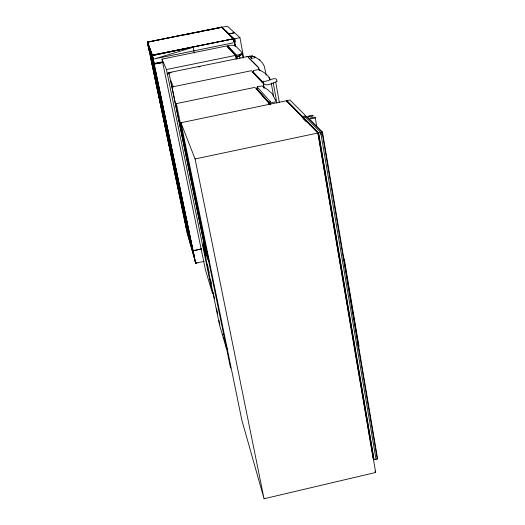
<?xml version="1.0" encoding="UTF-8"?>
<svg xmlns="http://www.w3.org/2000/svg" width="525" height="525" viewBox="0 0 525 525"><rect width="100%" height="100%" fill="white"/><g stroke="black" fill="none" stroke-linecap="round" stroke-linejoin="round"><path stroke-width="0.79" d="M204.166 261.338L195.766 263.143L195.405 262.434L152.322 55.007L147.492 42.125L184.616 34.591L186.277 34.703M187.392 233.527L195.766 263.117L187.313 233.126L187.537 233.605M148.227 46.147L147.492 42.125L221.55 27.136L233.559 38.601L234.406 42.591L234.806 42.466A0.82 0.807 -64.4 0 0 235.088 42.315A0.919 0.906 -64.6 0 0 235.371 41.882A0.853 0.84 -64.5 0 0 235.403 41.554L235.016 39.5A0.853 0.84 -65.2 0 0 234.865 39.211A0.919 0.906 -65.3 0 0 234.452 38.922A0.82 0.807 -65.3 0 0 234.13 38.889L233.494 38.542L235.128 46.161L233.573 38.725L152.322 55.256L154.252 64.076L162.848 62.449M187.602 232.595L185.798 225.999L187.596 234.091L187.294 232.929M184.931 221.878L147.512 42.157L221.714 27.208L233.566 38.693L234.859 45.472M220.329 27.458L221.655 27.156L228.775 33.895L234.458 32.655L227.456 26.263L221.799 27.28M184.99 222.167L184.938 221.681M201.613 248.955L193.088 250.793L152.204 55.145L233.717 38.797L233.494 38.542M152.158 54.843L152.224 55.368L147.512 42.157L148.221 46.128M147.571 42.578L152.368 55.355M149.054 50.38L147.387 42.256L148.752 41.947M206.502 254.96L206.896 254.993M229.169 34.118L228.769 33.987L234.045 38.962L239.945 37.669L234.59 32.826L228.703 33.928M150.038 49.166L153.064 64.089M150.288 49.849L150.983 53.596M152.434 55.269L233.723 38.771L229.838 35.162M204.127 243.941L203.825 242.786L203.903 244.079M204.113 243.843L204.002 242.99L204.113 243.495M176.452 103.602L255.058 87.327M185.87 226.38L147.446 42.23M255.741 88.239L256.187 88.147L269.279 103.025L269.568 104.639M204.343 245.877L204.54 246.35M204.835 246.422L204.881 245.739M204.796 246.159L205.229 247.656M204.934 246.514L205.072 247.177L204.822 245.615L205.091 246.619M205.354 248.141L205.419 249.598M250.176 57.159L251.291 57.166M205.295 248.798L205.518 249.546L205.387 248.929M205.616 250.11L204.934 246.901M205.774 248.542L205.892 249.06M358.634 346.421L358.942 346.08L344.354 259.56L343.416 258.228M206.135 251.521L206.259 252.361M207.283 257.191L206.213 251.626M206.122 250.989L206.332 251.862M206.647 251.764L206.686 251.383M207.053 254.408L207.329 255.826M207.441 255.859L207.257 254.599L207.375 254.979M207.592 254.297L207.657 255.052M207.585 254.435L207.611 255.34L207.421 254.074L207.677 254.947M269.089 104.744L268.793 103.13L269.279 103.025M207.985 257.355L208.176 258.287M208.136 257.755L208.005 257.335L208.195 257.867M221.681 27.208L228.841 34.197M235.863 55.217L236.972 56.398L239.518 55.88L242.34 54.095L243.088 58.131M227.692 45.76L236.578 55.184L239.439 54.6L242.36 52.782L234.944 45.36L230.363 45.209L227.692 45.76L228.034 47.171L236.814 56.457L239.676 55.88L242.393 53.852M250.117 56.28L254.901 56.812M187.366 233.179L187.458 233.586M257.453 87.222L257.388 88.167L257.132 86.868L270.513 101.87L269.948 101.548L270.126 102.526L270.88 102.953L275.559 101.758M251.232 56.405L251.429 58.439L252.591 58.203M221.773 27.392L222.082 27.313A0.748 0.742 -72.4 0 1 222.377 27.346A0.84 0.827 -72.4 0 1 222.757 27.608M221.918 27.53L222.397 27.608L221.858 27.339M222.462 27.674L222.016 27.49M225.369 30.857L225.842 30.778M233.139 38.266L233.717 38.483M233.559 38.601L234.13 38.889L232.26 39.099M264.062 498.75L375.677 472.474L318.006 133.002L286.447 100.754L180.954 122.738L241.868 420.236L264.062 498.75L195.083 158.95L180.954 122.738M373.715 458.43L373.163 458.561L317.973 133.803L318.583 133.678L373.715 458.43L372.993 456.993M373.36 458.273L374.089 459.729L377.613 458.909L322.475 132.064L306.935 116.563L303.338 117.318L303.502 118.256L318.583 133.678M257.493 87.78L257.637 88.213M195.766 263.143L197.052 262.861L195.681 263.123M201.6 248.889L193.161 250.701M251.409 56.287L252.61 55.886L251.468 55.926M195.083 158.95L318.006 133.002M303.338 117.318L318.616 132.877L322.475 132.064M193.134 47.053L153.845 55.269L193.115 46.981M286.972 100.643L302.531 116.498L305.74 115.822L289.938 100.026L286.972 100.643L287.254 102.257M303.502 118.256L302.938 118.381L306.278 121.807M286.748 101.771L287.273 101.666L302.124 116.845M253.424 58.026L255.124 57.678L254.92 56.838M172.817 86.809L251.527 70.678L263.215 83.055L264.095 87.885M258.457 69.543L253.411 70.58L253.411 72.883M252.84 72.207L253.326 72.135L263.018 82.359L264.114 88.213M257.283 86.782L261.831 85.936L267.632 89.611L272.081 93.614L275.251 99.566M162.789 62.14L155.577 63.61L162.796 62.173M235.495 55.414L226.662 45.957L161.989 59.135L166.451 69.543L235.495 55.414L236.217 59.279M169.142 72.575L247.413 56.569M168.007 73.146L169.608 72.817M171.255 72.588L167.206 73.31M198.522 66.997L200.13 66.668M166.451 69.543L167.337 73.953L168.938 73.625M167.337 73.953L168.978 73.723M184.662 34.873L191.008 33.593M197.361 32.307L201.324 31.5M205.288 30.699L211.641 29.413M213.222 29.092L219.568 27.812L184.629 34.683M232.975 42.886L154.586 58.853L193.18 47.27L194.309 52.999M154.009 63.952L162.829 62.344L155.617 63.801M155.485 63.171L162.711 61.779M220.316 27.398L221.681 27.392M248.266 57.304L258.694 67.653L259.192 70.206M192.878 250.346L193.088 250.793M343.973 259.521L344.354 259.56M253.87 56.628L253.175 56.372M257.178 89.388L270.605 104.357M255.537 57.337L259.192 59.601M259.783 70.14C264.154 72.233 268.446 75.305 270.355 79.912M193.003 250.76L193.246 251.534M259.75 60.06L262.566 63.164L264.292 66.242L266.234 75.193M259.127 59.548L259.816 60.112M228.08 33.331L228.546 33.515M225.153 30.253L228.408 33.383M195.359 262.047L155.17 69.53M306.561 116.642L322.068 132.149L377.239 458.994M305.307 116.904L320.723 132.431L376.012 459.283M257.919 67.075L248.41 57.402M258.608 69.064L260.256 70.744M258.536 69.011L260.223 70.724M252.709 72.214L262.323 82.51M233.625 38.811L235.082 46.18M232.542 51.673L228.106 46.942L228.408 48.549M235.784 56.326L237.576 58.761M255.911 87.99L270.257 104.265L269.935 104.501L268.892 103.313M256.266 88.83L268.793 103.13M257.539 89.519L257.906 90.011M358.109 344.689L358.942 346.08M270.139 79.452L269.023 77.339M374.955 471.01L375.677 472.474M152.88 58.715L153.044 59.135M173.401 86.94L170.664 80.305L204.087 243.213M204.127 243.37L203.943 242.865L204.035 243.593M203.595 243.338L203.667 243.593M204.586 246.166L204.527 246.796M205.774 249.572L205.57 248.863L205.866 250.648M205.314 248.417L205.748 250.025M207.651 254.546L207.546 254.152L207.637 254.861M205.255 248.515L205.433 249.158M207.526 254.54L207.644 254.92M206.332 251.705L206.778 253.404M208.149 257.217L208.071 257.467M147.538 42.827L147.44 42.407M151.679 57.573L150.531 54.39L151.712 57.638M150.314 53.832L149.192 50.748L150.301 53.767M152.033 58.636L152.558 61.136M152.296 60.401L151.778 57.927M186.874 228.677L151.85 60.697L153.011 63.945M275.225 99.487L275.658 100.826M226.387 348.39L219.581 325.198L203.09 244.952M207.132 253.286L206.62 251.258L206.811 251.79M204.868 245.746L204.993 246.251M207.67 255.491L207.172 253.838M204.835 245.963L204.704 245.543L204.901 246.783L204.566 245.536L206.522 255.045M206.594 252.079L206.476 251.711L206.509 252.125M204.789 246.415L204.678 246.061L204.717 246.481M206.574 252.492L206.24 251.239L206.522 252.958M207.263 254.914L207.08 254.251L207.237 255.34M204.002 244L203.687 242.78L204.107 244.427L203.949 243.718M204.763 246.717L204.442 245.595L204.638 246.842M206.213 251.495L206.338 252.013M203.608 243.488L203.588 243.666M185.023 222.049L186.69 228.231M188.908 235.942L190.608 242.215M185.194 222.889L186.71 228.309M193.64 254.238L194.04 255.353L193.187 251.527M186.113 227.542L186.224 227.948M186.355 228.703L186.473 229.11M186.605 229.865L186.716 230.272M187.09 232.188L187.202 232.595M207.539 254.953L207.283 254.067L207.585 255.846M205.905 248.935L206.003 249.323M205.984 249.427L205.715 248.417L205.82 249.808M205.006 246.133L205.223 246.993M205.905 249.519L205.459 248.332L205.669 249.644M206.909 253.385L206.364 251.173L206.548 252.433M205.826 249.316L205.879 250.051L205.308 247.505M207.218 254.684L207.362 255.294L207.034 253.864M204.067 243.265L204.205 243.856M206.437 252.387L206.292 251.783L206.437 252.492M206.279 251.908L206.955 254.612M203.864 244L203.569 242.845L203.766 244.086M203.621 243.364L203.759 243.954M227.003 348.554L227.115 348.994M224.864 341.309L224.976 341.742M223.847 337.687L223.932 338.205M222.797 334.3L222.908 334.72M207.408 255.006L208.596 260.479M205.951 249.237L206.095 249.887M207.578 255.8L207.323 255.098L208.438 260.439M205.839 249.185L205.99 250.609M207.303 255.202L207.427 255.695M205.052 246.428L205.203 247.072M206.404 252.19L206.548 252.853M204.225 243.751L204.337 244.223M204.173 243.666L204.317 244.302M204.809 246.382L205.223 248.246M205.492 249.336L205.643 249.992M204.067 243.613L204.232 244.381M204.855 247.203L204.356 246.035M205.478 249.441L205.767 250.517M204.343 245.385L204.75 247.17M203.969 244.433L203.661 243.298L203.7 243.725M203.871 244.401L203.72 243.764L203.851 244.538M226.925 348.088L227.056 348.633M208.76 259.074L208.609 258.444L208.707 259.147M208.642 259.284L208.477 258.497L208.569 259.16M208.386 258.576L208.543 259.271M207.04 253.345L206.502 251.18L206.62 252.112M206.076 249.743L206.22 250.418M207.447 255.616L207.598 256.305M205.971 249.71L206.253 251.035M205.177 246.927L205.321 247.603M205.833 249.716L205.997 250.517M206.522 252.702L206.673 253.391M204.291 244.158L204.737 245.995M205.702 249.762L205.866 250.537M204.186 244.125L204.776 246.835M204.809 246.947L204.973 247.715M204.054 244.132L204.218 244.926M204.868 247.702L204.724 247.026L204.973 247.839M203.93 244.184L204.087 244.939M203.844 244.256L203.989 244.926M188.619 235.115L188.436 234.248M208.051 256.108L208.195 256.797M207.946 256.088L208.097 256.83M207.126 253.188L207.303 253.844M207.815 256.108L207.966 256.869M208.53 259.173L208.674 259.868M207.021 253.175L207.172 253.91M207.828 256.889L207.506 255.563M206.207 250.32L206.351 251.002M206.883 253.194L207.034 253.942M207.559 256.266L207.697 256.882M206.752 253.234L206.902 253.969M205.971 250.327L206.122 251.075M205.209 247.485L205.354 248.213M205.846 250.366L205.99 251.094M205.892 251.101L205.754 250.425L206.043 251.731M204.323 244.716L204.566 245.398M204.947 247.544L205.091 248.266M204.192 244.729L204.343 245.464M204.855 247.603L204.999 248.273M204.067 244.768L204.212 245.49M204.12 245.497L203.917 244.263M188.665 235.318L187.09 229.701M207.966 256.784L208.222 258.07M207.27 253.831L207.559 255.189M206.351 250.963L206.64 252.302M207.736 256.856L207.88 257.539M206.253 250.963L206.404 251.659M206.902 253.897L207.277 255.767M206.771 253.962L207.047 255.262M205.99 251.022L206.141 251.718M204.468 245.359L204.619 246.041M205.091 248.194L205.387 249.565M205.098 248.896L204.96 248.259L205.282 249.565M204.212 245.418L204.501 246.776L204.402 246.317M204.113 245.451L204.396 246.77M153.372 64.949L190.418 241.329L154.16 67.154M151.85 60.697L188.357 233.953M150.511 56.962L186.513 227.377L151.613 60.047M186.093 227.194L186.342 228.355M207.467 255.235L207.158 254.133L207.198 254.632M207.867 257.519L208.025 258.221M206.384 251.626L206.548 252.348M207.093 255.288L207.113 254.855M206.253 251.652L206.423 252.387M206.03 251.711L206.181 252.4L205.997 251.731M204.698 245.995L206.633 255.052M154.022 64.017L152.125 55.092M153.333 64.844L150.019 49.468M188.849 235.732L189.052 236.683M186.998 231.564L187.477 233.855M153.221 59.128L152.388 55.565L153.799 55.053M208.268 258.202L208.727 260.459M207.821 256.364L208.13 257.854M176.433 103.911L230.58 368.143M207.158 255.176L208.208 260.124M206.397 251.961L205.813 249.001M207.834 258.93L206.66 252.952M206.049 250.458L207.657 258.234M205.8 250.241L206.246 251.915M205.157 247.649L206.784 255.36M168.958 72.863L203.982 243.567M205.734 251.764L204.159 244.282M205.583 251.482L204.048 244.25M205.478 251.475L203.733 243.292L203.838 243.725M205.144 250.412L203.792 244.309M203.831 244.985L204.599 248.686M204.553 248.653L203.707 244.374M203.431 244.906L204.422 249.723M204.914 252.131L206.069 257.749M207.388 264.167L208.215 268.183M208.543 269.784L209.199 273M210.518 279.418L211.345 283.428M213.157 292.261L214.476 298.679M216.457 308.306L217.613 313.924M218.932 320.348L219.752 324.358M167.377 74.051L212.5 293.436L205.492 270.04L161.989 59.135M152.119 55.079L152.965 58.944M208.628 259.363L208.432 258.333M208.313 258.556L208.491 259.376M208.228 258.635L208.386 259.363M206.87 252.827L206.902 253.463M207.375 255.609L207.559 256.423M207.296 255.688L207.447 256.41M206.456 252.715L206.633 253.523M206.377 252.787L206.528 253.509M205.085 247.098L205.183 247.741M204.927 247.006L205.098 247.8M205.557 249.867L205.728 250.668M205.472 249.939L205.623 250.648M204.665 247.065L204.842 247.859M204.586 247.137L204.737 247.839M147.453 42.604L148.083 45.728M208.287 258.339L208.379 258.805M207.539 255.006L207.644 255.557M208.117 258.202L208.208 258.713M206.482 252.118L206.588 252.669M206.273 252.262L206.41 252.925M204.822 246.468L204.986 247.242M205.373 249.414L205.511 250.077M204.684 246.474L204.862 247.295M204.061 243.764L204.192 244.414M204.56 246.527L204.73 247.301M204.481 246.612L204.619 247.275M203.608 243.856L203.746 244.512M209.16 260.997L209.265 261.555M209.075 261.089L209.219 261.772M357.952 344.899L358.253 346.507M239.439 54.6L239.676 55.88M239.518 55.88L239.964 58.288M234.045 38.962L235.397 46.187M236.972 56.398L237.425 58.807M236.578 55.184L236.814 56.457M239.945 37.669L243.666 57.737M269.023 102.913L269.318 104.521M273.249 82.884L276.859 103.018M271.228 83.062L273.545 95.957M275.776 82.366L279.366 102.493M205.793 249.585L205.688 248.962M206.2 251.843L206.318 252.446M204.862 246.1L204.98 246.698M205.373 248.896L205.531 249.644M203.989 243.351L204.028 244.027M203.536 243.449L203.654 244.04M302.531 116.498L302.695 117.429M318.616 132.877L374.089 459.729M315.243 117.613A2.605 0.558 -10 0 1 311.253 118.716A2.605 0.558 -10 0 1 311.555 117.685A2.605 0.558 -10 0 1 315.243 117.613L316.752 126.499M320.723 132.431L321.11 134.859M203.49 243.154L203.529 243.561M205.255 248.699L205.354 249.218M203.943 243.055L203.963 243.666M204.363 245.903L204.461 246.415M206.614 251.442L206.725 251.843M207.073 254.435L207.172 254.96M205.708 248.601L205.728 249.224M208.005 257.375L208.103 257.9M251.213 56.753L251.213 56.411L251.219 57.573M276.938 81.191C274.706 82.648 262.159 88.705 263.629 81.126C266.201 82.917 276.99 74.688 276.938 81.191M247.052 56.739L250.405 56.09L247.078 56.766M152.808 60.657L151.994 58.433L152.808 60.657M204.638 246.717L204.501 246.127L204.632 246.757M251.423 58.439L251.344 58.019L251.423 58.439M309.245 116.74A2.579 0.551 -10 0 0 313.208 115.651A2.579 0.551 -10 0 0 309.56 115.723A2.579 0.551 -10 0 0 309.245 116.74"/></g></svg>
